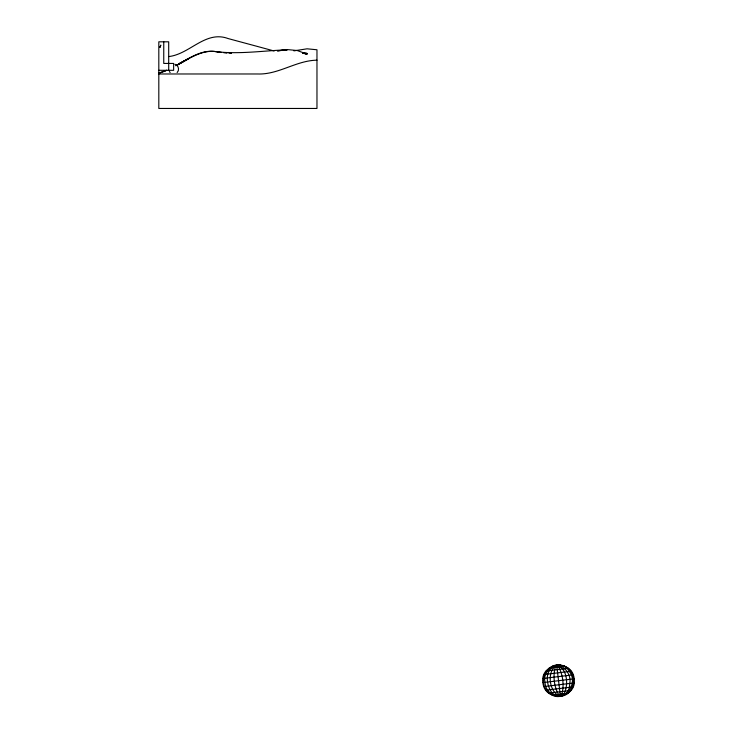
<?xml version="1.0" encoding="UTF-8"?>
<svg xmlns="http://www.w3.org/2000/svg" width="733" height="733" viewBox="0 0 733 733"><rect width="100%" height="100%" fill="white"/><g stroke="black" fill="none" stroke-linecap="round" stroke-linejoin="round"><path stroke-width="1.1" d="M542.906 682.606C539.717 662.605 572.519 658.637 574.186 678.822C577.375 698.815 544.582 702.782 542.906 682.606L574.186 678.822M177.139 72.53C179.796 70.029 178.476 65.109 174.921 64.266M556.659 665.069L555.669 665.729C552.535 675.395 553.983 687.307 559.325 695.947L560.443 696.35C577.677 694.747 577.696 667.112 560.626 665.133C545.508 662.421 537.152 684.201 549.2 693.061C562.779 704.889 579.537 684.246 569.33 671.474C561.643 658.069 541.65 668.313 545.004 682.35C545.664 698.512 569.88 702.003 569.715 683.468C572.629 672.188 556.97 657.089 549.393 670.594C543.052 679.39 551.931 703.753 564.098 693.785C568.597 684.906 567.571 668.276 556.659 665.069C546.342 671.043 548.999 693.015 560.443 696.35L561.423 695.69C564.557 686.033 563.118 674.113 557.767 665.482L556.659 665.069L560.443 696.35M175.618 65.741C188.729 58.713 202.354 48.213 218.122 52.07C203.627 48.653 190.892 57.861 178.586 64.009L188.463 58.796L176.607 65.539M178.586 64.128L188.463 58.576M158.814 73.089L166.721 70.212M158.814 73.309L165.731 70.89M168.7 56.569C189.719 54.306 205.432 30.19 228.009 38.519C243.374 42.697 258.786 46.765 274.133 51.008M293.906 50.861L307.081 48.809L316.968 49.771L316.968 108.457L158.814 108.457L158.814 41.808L168.7 41.808L168.7 70.304M552.673 666.095L560.763 665.115M549.09 668.111L564.731 666.224M546.149 670.988L568.267 668.313M544.06 674.534L571.144 671.254M542.951 678.492L573.16 674.836M543.932 686.583L574.141 682.927M545.948 690.165L573.041 686.894M548.825 693.106L570.943 690.431M552.37 695.205L568.002 693.308M556.329 696.304L564.419 695.324M316.968 60.179C296.242 60.463 278.558 74.784 257.659 73.978L158.814 73.978M159.482 47.095L160.17 47.095L160.793 45.098L160.142 47.095L159.537 47.095M158.814 70.304L173.639 70.304L173.639 63.432L163.752 63.432L163.752 41.808M302.692 52.968L307.081 53.39L302.692 52.913L307.081 54.004L303.792 53.445M221.421 52.364L218.122 51.896C241.148 54.224 264.274 50.65 287.318 49.798L277.431 50.889L287.318 49.578L297.204 50.522L307.081 54.123L302.692 52.996M223.611 52.675L226.909 53.142M231.298 53.188L228.009 52.474L231.298 53.216M169.36 71.513L170.148 72.53"/></g></svg>
